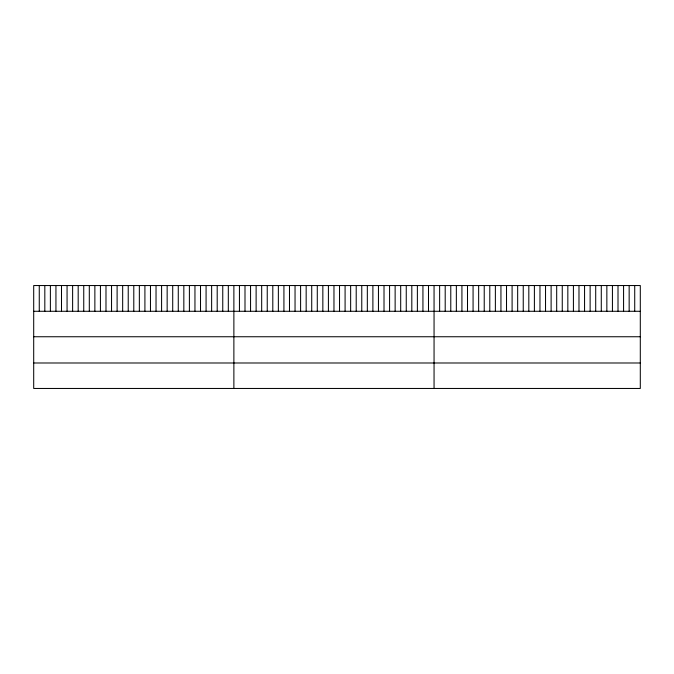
<?xml version="1.0" encoding="UTF-8"?>
<svg xmlns="http://www.w3.org/2000/svg" width="674" height="674" viewBox="0 0 674 674"><rect width="100%" height="100%" fill="white"/><g stroke="black" fill="none" stroke-linecap="round" stroke-linejoin="round"><path stroke-width="1.01" d="M640.3 311.278L640.3 388.46L33.7 388.46L33.7 285.54L640.3 285.54L640.3 311.278L33.7 311.278M33.7 336.747L640.3 336.747M33.7 362.991L640.3 362.991M634.723 285.54L634.723 311.278M629.154 285.54L629.154 311.278M623.576 285.54L623.576 311.278M618.007 285.54L618.007 311.278M612.43 285.54L612.43 311.278M606.853 285.54L606.853 311.278M601.284 285.54L601.284 311.278M595.706 285.54L595.706 311.278M590.129 285.54L590.129 311.278M584.56 285.54L584.56 311.278M578.983 285.54L578.983 311.278M573.414 285.54L573.414 311.278M567.837 285.54L567.837 311.278M562.259 285.54L562.259 311.278M556.69 285.54L556.69 311.278M551.113 285.54L551.113 311.278M545.536 285.54L545.536 311.278M539.967 285.54L539.967 311.278M534.389 285.54L534.389 311.278M528.82 285.54L528.82 311.278M523.243 285.54L523.243 311.278M517.666 285.54L517.666 311.278M512.097 285.54L512.097 311.278M506.519 285.54L506.519 311.278M500.942 285.54L500.942 311.278M495.373 285.54L495.373 311.278M489.796 285.54L489.796 311.278M484.227 285.54L484.227 311.278M478.65 285.54L478.65 311.278M473.072 285.54L473.072 311.278M467.503 285.54L467.503 311.278M461.926 285.54L461.926 311.278M456.349 285.54L456.349 311.278M450.78 285.54L450.78 311.278M445.202 285.54L445.202 311.278M439.633 285.54L439.633 311.278M434.056 285.54L434.056 388.46M428.496 285.54L428.496 311.278M422.935 285.54L422.935 311.278M417.375 285.54L417.375 311.278M411.814 285.54L411.814 311.278M406.254 285.54L406.254 311.278M400.693 285.54L400.693 311.278M395.132 285.54L395.132 311.278M389.572 285.54L389.572 311.278M384.012 285.54L384.012 311.278M378.451 285.54L378.451 311.278M372.891 285.54L372.891 311.278M367.33 285.54L367.33 311.278M361.769 285.54L361.769 311.278M356.209 285.54L356.209 311.278M350.649 285.54L350.649 311.278M345.088 285.54L345.088 311.278M339.528 285.54L339.528 311.278M333.967 285.54L333.967 311.278M328.406 285.54L328.406 311.278M322.846 285.54L322.846 311.278M317.286 285.54L317.286 311.278M311.725 285.54L311.725 311.278M306.164 285.54L306.164 311.278M300.604 285.54L300.604 311.278M295.043 285.54L295.043 311.278M289.483 285.54L289.483 311.278M283.923 285.54L283.923 311.278M278.362 285.54L278.362 311.278M272.802 285.54L272.802 311.278M267.241 285.54L267.241 311.278M261.681 285.54L261.681 311.278M256.12 285.54L256.12 311.278M250.559 285.54L250.559 311.278M244.999 285.54L244.999 311.278M239.439 285.54L239.439 311.278M233.878 285.54L233.878 388.46M228.317 285.54L228.317 311.278M222.757 285.54L222.757 311.278M217.197 285.54L217.197 311.278M211.636 285.54L211.636 311.278M206.076 285.54L206.076 311.278M200.515 285.54L200.515 311.278M194.955 285.54L194.955 311.278M189.394 285.54L189.394 311.278M183.833 285.54L183.833 311.278M178.273 285.54L178.273 311.278M172.713 285.54L172.713 311.278M167.152 285.54L167.152 311.278M161.592 285.54L161.592 311.278M156.031 285.54L156.031 311.278M150.47 285.54L150.47 311.278M144.91 285.54L144.91 311.278M139.35 285.54L139.35 311.278M133.789 285.54L133.789 311.278M128.228 285.54L128.228 311.278M122.668 285.54L122.668 311.278M117.108 285.54L117.108 311.278M111.547 285.54L111.547 311.278M105.987 285.54L105.987 311.278M100.426 285.54L100.426 311.278M94.865 285.54L94.865 311.278M89.305 285.54L89.305 311.278M83.745 285.54L83.745 311.278M78.184 285.54L78.184 311.278M72.624 285.54L72.624 311.278M67.063 285.54L67.063 311.278M61.503 285.54L61.503 311.278M55.942 285.54L55.942 311.278M50.382 285.54L50.382 311.278M44.821 285.54L44.821 311.278M39.261 285.54L39.261 311.278"/></g></svg>
